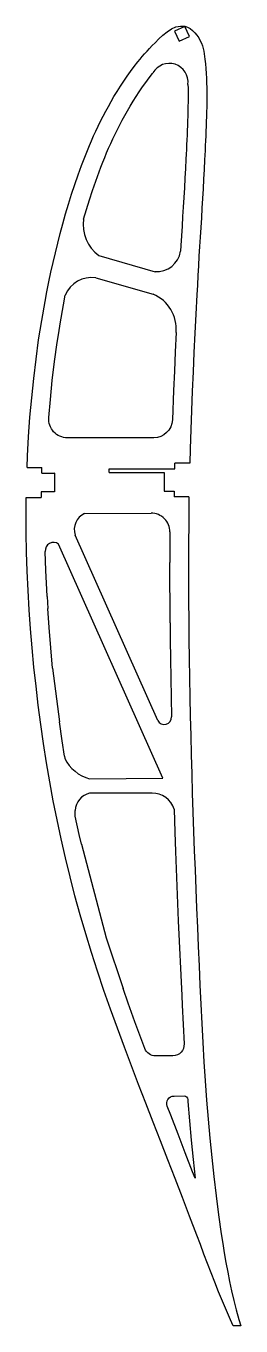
# Model space of a CAD drawing. Header units: inches. Extents: x 22 to 79, y 9 to 356.
import ezdxf

# ---------------------------------------------------------------- set-up
doc = ezdxf.new("R2010")
doc.units = ezdxf.units.IN
doc.header["$MEASUREMENT"] = 0
doc.layers.add('7', color=7, linetype='Continuous')

msp = doc.modelspace()

# ---------------------------------------------------------------- linework, layer by layer
for p, q in [((41.1, 294.88), (56.09, 290.56)), ((40.26, 288.95), (55.59, 284.52)), ((21.91, 238.21), (25.85, 238.21)), ((25.85, 236.72), (25.85, 238.21)), ((25.85, 236.72), (28.17, 236.72)), ((28.17, 236.72), (29.17, 236.72)), ((29.26, 236.72), (29.17, 236.72)), ((29.26, 236.72), (29.26, 231.72)), ((43.85, 236.89), (43.85, 237.89)), ((43.85, 237.89), (61.34, 237.89)), ((58.5, 236.89), (58.5, 231.89)), ((65.38, 239.39), (61.34, 239.39)), ((61.34, 237.89), (61.34, 239.39)), ((21.67, 230.22), (25.68, 230.22)), ((29.26, 231.72), (25.68, 231.72)), ((25.68, 231.72), (25.68, 230.22)), ((58.5, 231.89), (61.16, 231.89)), ((61.16, 231.89), (61.16, 230.39)), ((65.15, 230.39), (61.16, 230.39)), ((37.29, 225.96), (55.05, 226.05)), ((56.81, 170.67), (34.76, 220.2)), ((58.2, 155.25), (30.36, 217.77)), ((60.11, 196.72), (60.04, 212.86)), ((27.31, 203.78), (27.49, 200.59)), ((28.75, 184.66), (30.55, 170.28)), ((31.91, 161.14), (32.04, 160.48)), ((38.63, 155.1), (58.2, 155.25)), ((55.31, 151.28), (38.63, 151.28)), ((36.45, 137.66), (43.04, 112.59)), ((62.29, 117.13), (63.22, 97.23)), ((43.04, 112.59), (47.55, 99.1))]:
    msp.add_line(p, q)
for centre, radius, start, end in [((59.91, 341.2), 5, 352.9811, 150.7765), ((46.86, 303.01), 9.96, 170.6815, 234.7062), ((56.47, 297.07), 6.52, 266.6323, 350.7003), ((39.25, 281.31), 7.71, 82.4714, 157.5449), ((51.71, 275.25), 10.06, 354.7972, 67.2707), ((39.29, 221.64), 4.76, 114.8242, 197.6216), ((55.07, 221.05), 5, 359.6982, 90.2271), ((29.01, 216), 2.23, 52.7105, 185.2253), ((58.54, 171.61), 1.97, 208.2577, 2.1752), ((41.33, 165.14), 10.4, 206.2457, 254.9794), ((39.82, 146.32), 5.09, 103.4581, 176.1622), ((55.29, 145.03), 6.25, 18.2255, 90.2178)]:
    msp.add_arc(centre, radius, start, end)
at = {"layer": '7', "linetype": 'Continuous'}
for points in [[(21.91, 238.21), (21.91, 238.21), (22.05, 241.35), (22.34, 246.48), (22.71, 251.67), (23.16, 256.85), (23.7, 262.03), (24.32, 267.19), (25.02, 272.34), (25.83, 277.48), (26.72, 282.6), (27.22, 285.21), (27.75, 287.82), (28.3, 290.42), (28.87, 293.01), (29.48, 295.6), (30.11, 298.18), (30.78, 300.75), (31.48, 303.38), (32.23, 306.01), (33, 308.62), (33.81, 311.23), (34.66, 313.82), (35.55, 316.4), (36.49, 318.96), (36.99, 320.29), (37.5, 321.61), (38.03, 322.93), (38.57, 324.23), (39.13, 325.53), (39.7, 326.83), (40.28, 328.11), (40.92, 329.45), (41.57, 330.78), (42.24, 332.11), (42.93, 333.42), (43.64, 334.72), (44.37, 336.02), (45.13, 337.31), (45.97, 338.7), (46.84, 340.07), (47.73, 341.42), (48.64, 342.76), (49.57, 344.06), (50.52, 345.34), (51.49, 346.57), (52.09, 347.31), (52.7, 348.04), (53.32, 348.76), (53.97, 349.48), (54.64, 350.21), (55.35, 350.96), (56.09, 351.71), (57.12, 352.73), (58.21, 353.72), (59.35, 354.63), (60.51, 355.38), (61.69, 355.92), (62.86, 356.18), (64.03, 356.1), (64.74, 355.86), (65.43, 355.47), (66.09, 354.98), (66.7, 354.38), (67.26, 353.71), (67.76, 352.99), (68.18, 352.24), (68.49, 351.56), (68.74, 350.87), (68.94, 350.18), (69.1, 349.48), (69.23, 348.77), (69.33, 348.06), (69.41, 347.35), (69.55, 346.08), (69.66, 344.81), (69.75, 343.53), (69.81, 342.24), (69.86, 340.96), (69.9, 339.68), (69.91, 338.39), (69.92, 337.1), (69.91, 335.82), (69.88, 334.53), (69.85, 333.25), (69.81, 331.97), (69.77, 330.68), (69.72, 329.4), (69.67, 328.11), (69.62, 326.83), (69.57, 325.54), (69.51, 324.26), (69.46, 322.97), (69.4, 321.69), (69.34, 320.4), (69.2, 317.82), (69.07, 315.25), (68.92, 312.68), (68.77, 310.11), (68.61, 307.53), (68.46, 304.96), (68.3, 302.39), (68.14, 299.81), (67.99, 297.24), (67.83, 294.67), (67.68, 292.1), (67.54, 289.52), (67.39, 286.95), (67.25, 284.37), (66.98, 279.23), (66.72, 274.09), (66.47, 268.95), (66.24, 263.8), (66.03, 258.66), (65.83, 253.52), (65.65, 248.37), (65.49, 243.23), (65.37, 239.39), (65.37, 239.39)], [(64.01, 356.07), (61.28, 354.82), (62.53, 352.1), (65.26, 353.35), (64.01, 356.07)], [(37.03, 304.62), (37.78, 307.17), (38.57, 309.71), (39.4, 312.22), (40.27, 314.73), (41.17, 317.23), (41.66, 318.5), (42.15, 319.77), (42.66, 321.04), (43.18, 322.29), (43.71, 323.54), (44.26, 324.78), (44.82, 326.01), (45.42, 327.29), (46.04, 328.55), (46.68, 329.81), (47.34, 331.05), (48.01, 332.29), (48.71, 333.52), (49.42, 334.75), (50.22, 336.06), (51.04, 337.36), (51.88, 338.64), (52.74, 339.89), (53.61, 341.12), (54.5, 342.3), (55.4, 343.46), (55.55, 343.64)], [(64.87, 340.59), (64.87, 340.59), (64.9, 339.58), (64.91, 338.35), (64.92, 337.12), (64.91, 335.89), (64.88, 334.64), (64.85, 333.39), (64.82, 332.13), (64.77, 330.86), (64.72, 329.59), (64.68, 328.31), (64.63, 327.03), (64.57, 325.75), (64.52, 324.47), (64.46, 323.2), (64.4, 321.92), (64.34, 320.64), (64.21, 318.09), (64.07, 315.53), (63.93, 312.97), (63.78, 310.4), (63.62, 307.83), (63.46, 305.26), (63.31, 302.69), (63.15, 300.12), (63, 297.54), (62.9, 296.01), (62.9, 296.01)], [(30.37, 274.2), (30.76, 276.66), (31.64, 281.7), (32.13, 284.25), (32.13, 284.25)], [(43.85, 236.89), (58.5, 236.89)], [(65.15, 230.39), (65.12, 228.27), (65.08, 223.14), (65.05, 218), (65.04, 212.85), (65.05, 207.72), (65.07, 202.59), (65.11, 197.45), (65.16, 192.32), (65.23, 187.19), (65.31, 182.06), (65.4, 176.92), (65.51, 171.79), (65.62, 166.66), (65.75, 161.53), (65.9, 156.41), (66.05, 151.28), (66.21, 146.15), (66.39, 141.02), (66.58, 135.89), (66.77, 130.77), (66.98, 125.65), (67.19, 120.52), (67.41, 115.4), (67.63, 110.28), (67.86, 105.15), (68.09, 100.02), (68.33, 94.9), (68.59, 89.78), (68.86, 84.66), (69.16, 79.54), (69.49, 74.42), (69.86, 69.3), (70.27, 64.18), (70.72, 59.07), (71.23, 53.96), (71.78, 48.85), (72.39, 43.75), (73.06, 38.66), (73.78, 33.56), (74.18, 31), (74.59, 28.45), (75.02, 25.9), (75.49, 23.35), (76, 20.81), (76.55, 18.29), (77.14, 15.77), (77.8, 13.22), (78.5, 10.68), (79.04, 8.94), (76.94, 8.94), (76.22, 10.56), (75.14, 13.08), (74.08, 15.6), (73.06, 18.1), (72.07, 20.61), (71.09, 23.12), (70.12, 25.64), (69.16, 28.16), (68.21, 30.69), (67.26, 33.21), (65.34, 38.25), (63.41, 43.29), (61.47, 48.32), (59.52, 53.35), (57.57, 58.37), (55.62, 63.4), (53.66, 68.43), (51.72, 73.43), (49.8, 78.44), (47.9, 83.46), (46.03, 88.49), (44.21, 93.53), (42.43, 98.59), (40.72, 103.68), (39.11, 108.68), (37.58, 113.7), (36.11, 118.74), (34.72, 123.8), (33.4, 128.88), (32.16, 133.98), (30.99, 139.1), (29.92, 144.16), (28.91, 149.22), (27.98, 154.3), (27.12, 159.39), (26.33, 164.49), (25.59, 169.61), (24.92, 174.73), (24.32, 179.83), (23.77, 184.93), (23.29, 190.04), (22.86, 195.15), (22.5, 200.27), (22.2, 205.39), (21.97, 210.52), (21.79, 215.66), (21.69, 220.8), (21.65, 225.94), (21.68, 230.22)], [(60.07, 221.03), (60.05, 218.01), (60.04, 212.86)], [(27.31, 203.78), (27.2, 205.65), (26.96, 210.72), (26.79, 215.79)], [(28.75, 184.66), (27.85, 195.54), (27.49, 200.59)], [(60.11, 196.72), (60.16, 192.26), (60.23, 187.12), (60.31, 181.97), (60.4, 176.82), (60.51, 171.68), (60.51, 171.68)], [(31.91, 161.14), (31.27, 165.23), (30.55, 170.28)], [(36.45, 137.66), (35.87, 140.18), (34.81, 145.16), (34.74, 146.66)], [(61.22, 146.98), (61.22, 146.98), (61.39, 140.85), (61.58, 135.71), (62.29, 117.13)]]:
    msp.add_lwpolyline(points, dxfattribs=at)
for points in [[(61.72, 274.33), (61.72, 274.33), (61.48, 269.18), (61.25, 264.02), (61.03, 258.86), (60.73, 250.97, -0.403003), (55.73, 246.16), (32.71, 246.16, -0.439829), (27.73, 251.59), (28.14, 256.38), (28.67, 261.47), (29.28, 266.55), (29.97, 271.62), (30.37, 274.2)], [(63.22, 97.23), (63.34, 94.66), (63.85, 84.28, -0.425669), (60.89, 81.13), (56.23, 81.08, -0.316372), (53.39, 83.04), (50.72, 90.21), (48.92, 95.21), (47.55, 99.1)]]:
    msp.add_lwpolyline(points, format="xyb", dxfattribs=at)
msp.add_lwpolyline([(64.83, 69.46), (64.87, 68.93, 0.001989), (64.87, 68.92), (65.29, 63.76), (65.75, 58.6), (66.25, 53.44), (66.8, 48.39), (66.13, 50.12), (64.18, 55.15), (62.23, 60.18), (60.28, 65.21), (59.33, 67.63, -0.524081), (61.18, 70.36), (63.83, 70.39, -0.39635)], format="xyb", close=True, dxfattribs=at)

doc.saveas('drawing.dxf')
